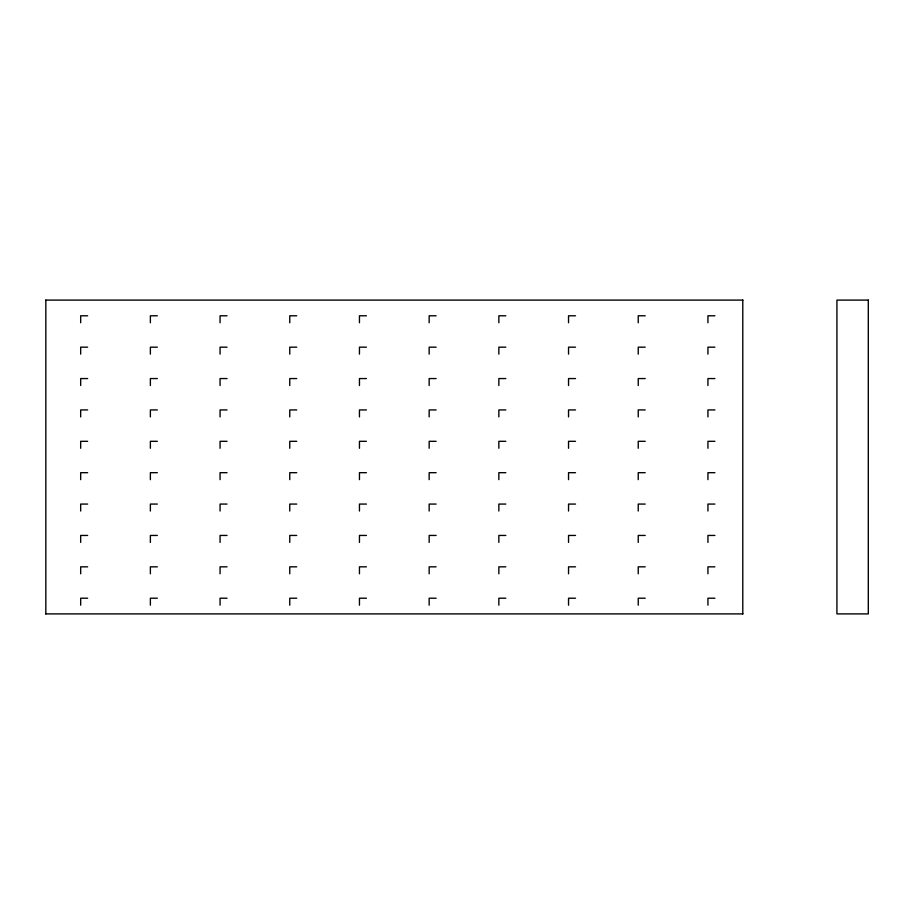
<?xml version="1.0" encoding="UTF-8"?>
<svg xmlns="http://www.w3.org/2000/svg" width="914" height="914" viewBox="0 0 914 914"><rect width="100%" height="100%" fill="white"/><g stroke="black" fill="none" stroke-linecap="round" stroke-linejoin="round"><path stroke-width="1.37" d="M45.711 300.1L742.899 300.1M87.641 315.787L80.672 315.787L80.672 322.756M157.345 315.787L150.376 315.787L150.376 322.756M227.038 315.787L220.068 315.787L220.068 322.756M296.73 315.787L289.761 315.787L289.761 322.756M366.423 315.787L359.453 315.787L359.453 322.756M436.127 315.787L429.157 315.787L429.157 322.756M505.819 315.787L498.85 315.787L498.85 322.756M575.512 315.787L568.542 315.787L568.542 322.756M645.204 315.787L638.235 315.787L638.235 322.756M714.908 315.787L707.939 315.787L707.939 322.756M87.641 347.171L80.672 347.171L80.672 354.141M157.345 347.171L150.376 347.171L150.376 354.141M227.038 347.171L220.068 347.171L220.068 354.141M296.73 347.171L289.761 347.171L289.761 354.141M366.423 347.171L359.453 347.171L359.453 354.141M436.127 347.171L429.157 347.171L429.157 354.141M505.819 347.171L498.85 347.171L498.85 354.141M575.512 347.171L568.542 347.171L568.542 354.141M645.204 347.171L638.235 347.171L638.235 354.141M714.908 347.171L707.939 347.171L707.939 354.141M87.641 378.556L80.672 378.556L80.672 385.525M157.345 378.556L150.376 378.556L150.376 385.525M227.038 378.556L220.068 378.556L220.068 385.525M296.73 378.556L289.761 378.556L289.761 385.525M366.423 378.556L359.453 378.556L359.453 385.525M436.127 378.556L429.157 378.556L429.157 385.525M505.819 378.556L498.85 378.556L498.85 385.525M575.512 378.556L568.542 378.556L568.542 385.525M645.204 378.556L638.235 378.556L638.235 385.525M714.908 378.556L707.939 378.556L707.939 385.525M87.641 409.929L80.672 409.929L80.672 416.898M157.345 409.929L150.376 409.929L150.376 416.898M227.038 409.929L220.068 409.929L220.068 416.898M296.73 409.929L289.761 409.929L289.761 416.898M366.423 409.929L359.453 409.929L359.453 416.898M436.127 409.929L429.157 409.929L429.157 416.898M505.819 409.929L498.85 409.929L498.85 416.898M575.512 409.929L568.542 409.929L568.542 416.898M645.204 409.929L638.235 409.929L638.235 416.898M714.908 409.929L707.939 409.929L707.939 416.898M87.641 441.313L80.672 441.313L80.672 448.283M157.345 441.313L150.376 441.313L150.376 448.283M227.038 441.313L220.068 441.313L220.068 448.283M296.73 441.313L289.761 441.313L289.761 448.283M366.423 441.313L359.453 441.313L359.453 448.283M436.127 441.313L429.157 441.313L429.157 448.283M505.819 441.313L498.85 441.313L498.85 448.283M575.512 441.313L568.542 441.313L568.542 448.283M645.204 441.313L638.235 441.313L638.235 448.283M714.908 441.313L707.939 441.313L707.939 448.283M87.641 472.687L80.672 472.687L80.672 479.656M157.345 472.687L150.376 472.687L150.376 479.656M227.038 472.687L220.068 472.687L220.068 479.656M296.73 472.687L289.761 472.687L289.761 479.656M366.423 472.687L359.453 472.687L359.453 479.656M436.127 472.687L429.157 472.687L429.157 479.656M505.819 472.687L498.85 472.687L498.85 479.656M575.512 472.687L568.542 472.687L568.542 479.656M645.204 472.687L638.235 472.687L638.235 479.656M714.908 472.687L707.939 472.687L707.939 479.656M87.641 504.071L80.672 504.071L80.672 511.04M157.345 504.071L150.376 504.071L150.376 511.04M227.038 504.071L220.068 504.071L220.068 511.04M296.73 504.071L289.761 504.071L289.761 511.04M366.423 504.071L359.453 504.071L359.453 511.04M436.127 504.071L429.157 504.071L429.157 511.04M505.819 504.071L498.85 504.071L498.85 511.04M575.512 504.071L568.542 504.071L568.542 511.04M645.204 504.071L638.235 504.071L638.235 511.04M714.908 504.071L707.939 504.071L707.939 511.04M87.641 535.444L80.672 535.444L80.672 542.413M157.345 535.444L150.376 535.444L150.376 542.413M227.038 535.444L220.068 535.444L220.068 542.413M296.73 535.444L289.761 535.444L289.761 542.413M366.423 535.444L359.453 535.444L359.453 542.413M436.127 535.444L429.157 535.444L429.157 542.413M505.819 535.444L498.85 535.444L498.85 542.413M575.512 535.444L568.542 535.444L568.542 542.413M645.204 535.444L638.235 535.444L638.235 542.413M714.908 535.444L707.939 535.444L707.939 542.413M87.641 566.829L80.672 566.829L80.672 573.798M157.345 566.829L150.376 566.829L150.376 573.798M227.038 566.829L220.068 566.829L220.068 573.798M296.73 566.829L289.761 566.829L289.761 573.798M366.423 566.829L359.453 566.829L359.453 573.798M436.127 566.829L429.157 566.829L429.157 573.798M505.819 566.829L498.85 566.829L498.85 573.798M575.512 566.829L568.542 566.829L568.542 573.798M645.204 566.829L638.235 566.829L638.235 573.798M714.908 566.829L707.939 566.829L707.939 573.798M87.641 598.213L80.672 598.213L80.672 605.182M157.345 598.213L150.376 598.213L150.376 605.182M227.038 598.213L220.068 598.213L220.068 605.182M296.73 598.213L289.761 598.213L289.761 605.182M366.423 598.213L359.453 598.213L359.453 605.182M436.127 598.213L429.157 598.213L429.157 605.182M505.819 598.213L498.85 598.213L498.85 605.182M575.512 598.213L568.542 598.213L568.542 605.182M645.204 598.213L638.235 598.213L638.235 605.182M714.908 598.213L707.939 598.213L707.939 605.182M45.711 613.9L742.899 613.9M742.785 300.1L742.785 613.9M45.826 300.1L45.826 613.9M868.3 300.1L836.916 300.1L836.916 613.9L868.3 613.9L868.3 300.1"/></g></svg>
